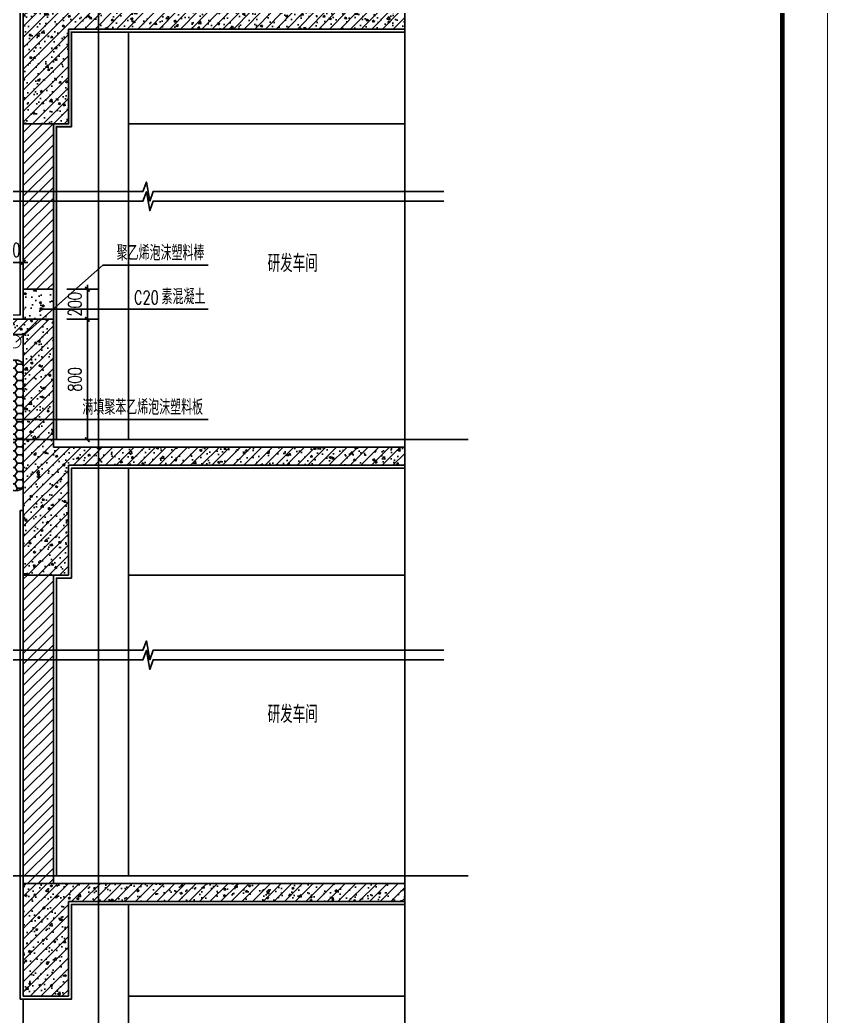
# Model space of a CAD drawing. Extents: x 1738711 to 2346805, y 1189731 to 2516152.
# Drawn here: x 1945927 to 1951297, y 1222963 to 1229585 of the extents above; entities that cross this region are included whole.
import ezdxf
from ezdxf.enums import TextEntityAlignment as Align

# ---------------------------------------------------------------- set-up
doc = ezdxf.new("R2010")
doc.units = 0
doc.header["$LTSCALE"] = 1000
doc.header["$MEASUREMENT"] = 0
doc.linetypes.add('S & C -P1$0$DASHED', pattern=[0.75, 0.5, -0.25])
for name, color, linetype in [('AR-TEXT', 7, 'Continuous'), ('DIM_LEAD', 3, 'Continuous'), ('DIM_SYMB', 3, 'Continuous'), ('DOTE', 1, 'Continuous'), ('PUB_DIM', 3, 'Continuous'), ('PUB_HATCH', 8, 'Continuous'), ('PUB_TEXT', 7, 'Continuous'), ('TK', 4, 'Continuous'), ('WALL', 40, 'Continuous'), ('切线', 35, 'Continuous'), ('看线', 8, 'Continuous')]:
    doc.layers.add(name, color=color, linetype=linetype)
doc.layers.add('可见细线', color=142, linetype='Continuous', lineweight=9)
doc.styles.add('_TCH_DIM', font='SIMPLEX', dxfattribs={"bigfont": 'GBCBIG'})
doc.styles.add('_TCH_DIM_T3', font='SIMPLEX', dxfattribs={"width": 0.705882, "bigfont": 'GBCBIG'})
doc.styles.get("Standard").update_dxf_attribs({"font": 'gbenor.shx', "bigfont": 'gbcbig.shx'})
doc.styles.add('宋体', font='SIMSUN.TTF', dxfattribs={"width": 0.75})
doc.dimstyles.new('_TCH_ARCH&&30', dxfattribs={"dimtxt": 89.25, "dimasz": 30, "dimexe": 75, "dimexo": 90, "dimgap": 37.875, "dimtad": 1, "dimdec": 0, "dimzin": 0, "dimdsep": 46, "dimtxsty": '_TCH_DIM_T3', "dimblk": 'ARCHTICK', "dimcen": 0.09, "dimclrt": 7, "dimazin": 2, "dimtfac": 1, "dimtdec": 0, "dimtix": 1, "dimtmove": 2, "dimatfit": 3, "dimfxl": 20, "dimtolj": 1, "dimtzin": 0, "dimarcsym": 0})
pattern_1 = [(45, (0, 35.9), (-35.3553532, 35.3553532), [])]

# ---------------------------------------------------------------- blocks, each defined once
blk = doc.blocks.new('hjashrtahreahe')
at = {"layer": 'TK', "color": 7, "const_width": 25}
blk.add_lwpolyline([(0, 59400), (84100, 59400), (84100, 0), (0, 0)], close=True, dxfattribs=at)
at = {"layer": 'TK', "color": 3, "const_width": 100}
blk.add_lwpolyline([(2500, 1000), (2500, 58400), (83100, 58400), (83100, 1000)], close=True, dxfattribs=at)
at = {"layer": 'TK', "style": '宋体', "width": 0.75}
for tag, height, p in [('项目负责人', 350, (6003, 57089)), ('专业负责人', 350, (6003, 56224)), ('设计人', 350, (6003, 55419)), ('版号1', 250, (77304, 22193)), ('时间1', 250, (82405, 22193)), ('版号2', 250, (77304, 21593)), ('时间2', 250, (82405, 21593)), ('版号3', 250, (77304, 20993)), ('时间3', 250, (82405, 20993)), ('建筑会签', 0.0001, (78978, 2403)), ('电气会签', 0.0001, (82128, 2403)), ('结构会签', 0.0001, (78978, 1803)), ('暖通会签', 0.0001, (82128, 1803)), ('给排水会签', 0.0001, (78978, 1250)), ('智能化会签', 0.0001, (82128, 1250))]:
    blk.add_attdef(tag, text='', height=height, dxfattribs=at).set_placement(p, align=Align.CENTER)
for tag, p in [('合作设计单位', (80816, 48986)), ('版号说明1', (79854, 22318)), ('版号说明2', (79854, 21718)), ('版号说明3', (79854, 21118)), ('浙江绿储科技有限公司', (80545, 16036)), ('百兆瓦级集中式熔盐储能关键', (80545, 14953)), ('设备研发及制造基地项目', (80545, 14603)), ('1#研发楼', (80545, 13636)), ('图名', (80545, 12436)), ('工程编号', (78978, 11461)), ('子项编号', (82128, 11461)), ('建筑', (78978, 10711)), ('图号', (82128, 10711)), ('施工图', (78978, 9961)), ('2023.03', (82128, 9961)), ('审定', (79353, 8461)), ('审核', (79353, 7711)), ('工程负责', (79353, 6961)), ('专业负责', (79353, 6211)), ('设计', (79353, 5461)), ('制图', (79353, 4711)), ('校对', (79353, 3961))]:
    blk.add_attdef(tag, text='', height=250, dxfattribs=at).set_placement(p, align=Align.MIDDLE_CENTER)
blk = doc.blocks.new('_ArchTick')
at = {"color": 0, "linetype": 'ByBlock', "const_width": 0.4}
blk.add_lwpolyline([(-0.5, -0.5), (0.5, 0.5)], dxfattribs=at)
blk = doc.blocks.new('*D270')
at = {"layer": 'Defpoints', "color": 0, "transparency": 16777216}
for p in [(1945949.3, 1227972.9), (1945749.3, 1227734.6), (1945949.3, 1227734.6)]:
    blk.add_point(p, dxfattribs=at)
at = {"layer": 'PUB_DIM', "color": 0, "lineweight": -2, "transparency": 16777216}
for p, q in [((1945749.3, 1227824.6), (1945749.3, 1228047.9)), ((1945949.3, 1227824.6), (1945949.3, 1228047.9)), ((1945749.3, 1227972.9), (1945719.3, 1227972.9)), ((1945749.3, 1227972.9), (1945949.3, 1227972.9)), ((1945949.3, 1227972.9), (1945979.3, 1227972.9))]:
    blk.add_line(p, q, dxfattribs=at)
at = {"layer": 'PUB_DIM', "color": 0, "lineweight": -2, "transparency": 16777216, "xscale": 30, "yscale": 30, "zscale": 30}
blk.add_blockref('_ArchTick', (1945749.3, 1227972.9), dxfattribs=at)
at = {"layer": 'PUB_DIM', "color": 0, "lineweight": -2, "transparency": 16777216, "xscale": 30, "yscale": 30, "zscale": 30, "rotation": 180}
blk.add_blockref('_ArchTick', (1945949.3, 1227972.9), dxfattribs=at)
at = {"layer": 'PUB_DIM', "color": 7, "transparency": 16777216, "insert": (1945849.3, 1228055.4), "char_height": 89.25, "attachment_point": 5, "style": '_TCH_DIM_T3'}
blk.add_mtext('\\A1;200', dxfattribs=at)
blk = doc.blocks.new('*D271')
at = {"layer": 'Defpoints', "color": 0, "transparency": 16777216}
for p in [(1946149.3, 1227594.4), (1946374.7, 1227594.4), (1946149.3, 1226794.4)]:
    blk.add_point(p, dxfattribs=at)
at = {"layer": 'PUB_DIM', "color": 0, "lineweight": -2, "transparency": 16777216}
for p, q in [((1946239.3, 1227594.4), (1946449.7, 1227594.4)), ((1946374.7, 1226794.4), (1946374.7, 1227594.4)), ((1946239.3, 1226794.4), (1946449.7, 1226794.4))]:
    blk.add_line(p, q, dxfattribs=at)
at = {"layer": 'PUB_DIM', "color": 0, "lineweight": -2, "transparency": 16777216, "xscale": 30, "yscale": 30, "zscale": 30}
for p, rotation in [((1946374.7, 1227594.4), 90), ((1946374.7, 1226794.4), 270)]:
    blk.add_blockref('_ArchTick', p, dxfattribs=dict(at, rotation=rotation))
at = {"layer": 'PUB_DIM', "color": 7, "transparency": 16777216, "insert": (1946292.2, 1227194.4), "char_height": 89.25, "attachment_point": 5, "rotation": 90, "style": '_TCH_DIM_T3'}
blk.add_mtext('\\A1;800', dxfattribs=at)
blk = doc.blocks.new('*D272')
at = {"layer": 'Defpoints', "color": 0, "transparency": 16777216}
for p in [(1946149.3, 1227794.4), (1946374.7, 1227794.4), (1946149.3, 1227594.4)]:
    blk.add_point(p, dxfattribs=at)
at = {"layer": 'PUB_DIM', "color": 0, "lineweight": -2, "transparency": 16777216}
for p, q in [((1946239.3, 1227794.4), (1946449.7, 1227794.4)), ((1946374.7, 1227794.4), (1946374.7, 1227824.4)), ((1946374.7, 1227594.4), (1946374.7, 1227794.4)), ((1946239.3, 1227594.4), (1946449.7, 1227594.4)), ((1946374.7, 1227594.4), (1946374.7, 1227564.4))]:
    blk.add_line(p, q, dxfattribs=at)
at = {"layer": 'PUB_DIM', "color": 0, "lineweight": -2, "transparency": 16777216, "xscale": 30, "yscale": 30, "zscale": 30}
for p, rotation in [((1946374.7, 1227794.4), 270), ((1946374.7, 1227594.4), 90)]:
    blk.add_blockref('_ArchTick', p, dxfattribs=dict(at, rotation=rotation))
at = {"layer": 'PUB_DIM', "color": 7, "transparency": 16777216, "insert": (1946292.2, 1227694.4), "char_height": 89.25, "attachment_point": 5, "rotation": 90, "style": '_TCH_DIM_T3'}
blk.add_mtext('\\A1;200', dxfattribs=at)

msp = doc.modelspace()

# ---------------------------------------------------------------- hatches: boundary and pattern name
at = {"layer": 'PUB_HATCH'}
h = msp.add_hatch(dxfattribs=at)
h.set_pattern_fill('钢筋混凝土', color=256, scale=20, style=0)
h.set_pattern_definition([(45, (-306690.4, -157741.136), (-35.3553391, 35.3553391), []), (50, (-306690.4, -157741.14), (143.4520365, -12.550427), [15, -165]), (355, (-306690.4, -157741.14), (-27.750267, 150.438427), [12, -132]), (100.4514, (-306678.45, -157742.18), (115.701876, 137.8879084), [12.748038, -140.228422]), (46.1842, (-306690.4, -157701.14), (213.44821, -33.103803), [22.5, -247.5]), (96.6356, (-306672.61, -157703.9), (186.932541, 194.823574), [19.122058, -210.3426]), (351.1842, (-306690.4, -157701.14), (186.932389, 194.82372), [18, -198]), (21, (-306670.4, -157711.14), (119.3814104, -80.523778), [15, -165]), (326, (-306670.4, -157711.14), (48.663066, 145.030009), [12, -132]), (71.4514, (-306660.45, -157717.85), (168.044526, 64.506099), [12.748038, -140.228422]), (37.5, (-306690.4, -157741.136), (2.4319711, 66.5787708), [0, -130.4, 0, -134, 0, -132.5]), (7.5, (-306690.4, -157741.14), (52.6139075, 78.8823424), [0, -76.4, 0, -127.4, 0, -50.5]), (327.5, (-306735, -157741.136), (106.7644872, -4.5109743), [0, -50, 0, -156, 0, -207]), (317.5, (-306755, -157741.14), (116.637234, 20.0209965), [0, -65, 0, -103.6, 0, -147])])
h.paths.add_polyline_path([(1948483.7, 1229524.4), (1946249.3, 1229524.4), (1946249.3, 1228894.4), (1945949.3, 1228894.4), (1945949.3, 1229644.4), (1948483.7, 1229644.4)])
h = msp.add_hatch(dxfattribs=at)
h.set_pattern_fill('碎沙', color=256, scale=10, style=0)
h.set_pattern_definition([(37.5, (0, 0), (-0.80001565, 24.47066187), [0, -19.304, 0, -21.59, 0, -20.6375]), (7.5, (0, 0), (22.47616416, 35.84125503), [0, -10.414, 0, -17.399, 0, -6.6675]), (327.5, (-15.62, 0), (39.54961851, 0.07185923), [0, -6.35, 0, -22.86, 0, -29.845]), (317.5, (-15.62, 0), (38.1778226, 11.14646616), [0, -3.175, 0, -14.986, 0, -17.145])])
h.paths.add_polyline_path([(1946169.3, 1226794.4), (1946169.3, 1228874.4), (1946269.3, 1228874.4), (1946269.3, 1229524.4), (1946249.3, 1229524.4), (1946249.3, 1228894.4), (1946149.3, 1228894.4), (1946149.3, 1226794.4)])
h = msp.add_hatch(dxfattribs=at)
h.set_pattern_fill('普通砖', color=256, scale=20, style=0)
h.set_pattern_definition(pattern_1)
h.paths.add_polyline_path([(1945949.3, 1227794.4), (1946149.3, 1227794.4), (1946149.3, 1228894.4), (1945949.3, 1228894.4)])
h = msp.add_hatch(dxfattribs=at)
h.set_pattern_fill('混凝土', color=256, scale=20, style=0)
h.set_pattern_definition([(50, (0, 0), (143.4520365, -12.550427), [15, -165]), (355, (0, 0), (-27.750267, 150.438427), [12, -132]), (100.4514, (11.95, -1.05), (115.701876, 137.887908), [12.748038, -140.228422]), (46.1842, (0, 40), (213.44821, -33.103803), [22.5, -247.5]), (96.6356, (17.79, 37.24), (186.932541, 194.823574), [19.122058, -210.3426]), (351.1842, (0, 40), (186.93239, 194.82372), [18, -198]), (21, (20, 30), (119.3814104, -80.523778), [15, -165]), (326, (20, 30), (48.663066, 145.030009), [12, -132]), (71.4514, (29.95, 23.29), (168.044526, 64.506099), [12.748038, -140.228422]), (37.5, (0, 0), (2.4319711, 66.5787708), [0, -130.4, 0, -134, 0, -132.5]), (7.5, (0, 0), (52.6139075, 78.8823424), [0, -76.4, 0, -127.4, 0, -50.5]), (327.5, (-44.6, 0), (106.7644872, -4.5109743), [0, -50, 0, -156, 0, -207]), (317.5, (-64.6, 0), (116.637234, 20.0209965), [0, -65, 0, -103.6, 0, -147])])
h.paths.add_polyline_path([(1946149.3, 1227794.4), (1945949.3, 1227794.4), (1945949.3, 1227594.4), (1946149.3, 1227594.4)])
h = msp.add_hatch(dxfattribs=at)
h.set_pattern_fill('钢筋混凝土', color=256, scale=20, style=0)
h.set_pattern_definition([(45, (-306690.4, -151941.136), (-35.3553391, 35.3553391), []), (50, (-306690.4, -151941.14), (143.4520365, -12.550427), [15, -165]), (355, (-306690.4, -151941.14), (-27.750267, 150.438427), [12, -132]), (100.4514, (-306678.45, -151942.18), (115.701876, 137.8879084), [12.748038, -140.228422]), (46.1842, (-306690.4, -151901.14), (213.44821, -33.103803), [22.5, -247.5]), (96.6356, (-306672.61, -151903.9), (186.932541, 194.823574), [19.122058, -210.3426]), (351.1842, (-306690.4, -151901.14), (186.932389, 194.82372), [18, -198]), (21, (-306670.4, -151911.14), (119.3814104, -80.523778), [15, -165]), (326, (-306670.4, -151911.14), (48.663066, 145.030009), [12, -132]), (71.4514, (-306660.45, -151917.85), (168.044526, 64.506099), [12.748038, -140.228422]), (37.5, (-306690.4, -151941.136), (2.4319711, 66.5787708), [0, -130.4, 0, -134, 0, -132.5]), (7.5, (-306690.4, -151941.14), (52.6139075, 78.8823424), [0, -76.4, 0, -127.4, 0, -50.5]), (327.5, (-306735, -151941.136), (106.7644872, -4.5109743), [0, -50, 0, -156, 0, -207]), (317.5, (-306755, -151941.14), (116.637234, 20.0209965), [0, -65, 0, -103.6, 0, -147])])
h.paths.add_polyline_path([(1948483.7, 1226624.4), (1946249.3, 1226624.4), (1946249.3, 1225894.4), (1945949.3, 1225894.4), (1945949.3, 1227494.4), (1945749.3, 1227494.4), (1945749.3, 1227594.4), (1946149.3, 1227594.4), (1946149.3, 1226744.4), (1948483.7, 1226744.4)])
h = msp.add_hatch(dxfattribs=at)
h.set_pattern_fill('HONEY', color=256, scale=20, style=0)
h.set_pattern_definition([(0, (0, 0), (47.625, 27.4963), [31.75, -63.5]), (120, (0, 0), (-47.6249943, 27.49630986), [31.75, -63.5]), (60, (0, 0), (5.7e-06, 54.99260986), [-63.5, 31.75])])
h.paths.add_polyline_path([(1945949.3, 1227300.2, 0.463263), (1945849.3, 1227300.2), (1945849.3, 1226794.4), (1945949.3, 1226794.4)])
h.paths.add_polyline_path([(1945949.3, 1226794.4), (1945849.3, 1226794.4), (1945849.3, 1226478.2, 0.463263), (1945949.3, 1226478.2)])
h = msp.add_hatch(dxfattribs=at)
h.set_pattern_fill('普通砖', color=256, scale=20, style=0)
h.set_pattern_definition(pattern_1)
h.paths.add_polyline_path([(1946149.3, 1225894.4), (1945949.3, 1225894.4), (1945949.3, 1223844.4), (1946149.3, 1223844.4)])
h = msp.add_hatch(dxfattribs=at)
h.set_pattern_fill('钢筋混凝土', color=256, scale=20, style=0)
h.set_pattern_definition([(45, (1947138.01, 1223814.127), (-35.3553, 35.3553), []), (50, (1947138.01, 1223814.13), (143.452, -12.55), [15, -165]), (355, (1947138.01, 1223814.13), (-27.75, 150.438), [12, -132]), (100.451, (1947149.96, 1223813.08), (115.702, 137.888), [12.748, -140.228]), (46.184, (1947138, 1223854.13), (213.448, -33.104), [22.5, -247.5]), (96.636, (1947155.8, 1223851.37), (186.933, 194.824), [19.122, -210.343]), (351.184, (1947138, 1223854.13), (186.932, 194.824), [18, -198]), (21, (1947158.01, 1223844.13), (119.381, -80.524), [15, -165]), (326, (1947158.01, 1223844.13), (48.663, 145.03), [12, -132]), (71.451, (1947167.96, 1223837.42), (168.045, 64.506), [12.748, -140.228]), (37.5, (1947138.01, 1223814.127), (2.432, 66.5788), [0, -130.4, 0, -134, 0, -132.5]), (7.5, (1947138.01, 1223814.13), (52.614, 78.8823), [0, -76.4, 0, -127.4, 0, -50.5]), (327.5, (1947093.41, 1223814.127), (106.7645, -4.511), [0, -50, 0, -156, 0, -207]), (317.5, (1947073.41, 1223814.13), (116.637, 20.021), [0, -65, 0, -103.6, 0, -147])])
h.paths.add_polyline_path([(1948483.7, 1223844.4), (1946449.3, 1223844.4), (1946449.3, 1223724.4), (1948483.7, 1223724.4)])
h.paths.add_polyline_path([(1946449.3, 1223844.4), (1945949.3, 1223844.4), (1945949.3, 1223094.4), (1946249.3, 1223094.4), (1946249.3, 1223724.4), (1946449.3, 1223724.4)])

# ---------------------------------------------------------------- linework, layer by layer
at = {"layer": 'DIM_LEAD'}
for p, q in [((1945899.1, 1227442.2), (1946478.5, 1227954.1)), ((1946478.5, 1227954.1), (1947178.5, 1227954.1)), ((1946067.6, 1227663), (1946478.5, 1227663)), ((1946478.5, 1227663), (1947178.5, 1227663)), ((1945899.1, 1226928), (1946478.5, 1226928)), ((1946478.5, 1226928), (1947178.5, 1226928))]:
    msp.add_line(p, q, dxfattribs=at)
at = {"layer": 'DIM_LEAD', "const_width": 12}
msp.add_lwpolyline([(1946061.6, 1227663, 1), (1946073.6, 1227663, 1)], format="xyb", close=True, dxfattribs=at)
at = {"layer": 'DIM_SYMB'}
for points in [[(1948483.7, 1221004.5), (1948483.7, 1230807.9), (1948420.7, 1230830.8), (1948546.7, 1230853), (1948483.7, 1230875.4), (1948483.7, 1240678.8)], [(1944811.8, 1228443.7), (1946744.2, 1228443.7), (1946767.1, 1228506.7), (1946789.3, 1228380.7), (1946811.7, 1228443.7), (1948744, 1228443.7)], [(1944811.8, 1228379.8), (1946744.2, 1228379.8), (1946767.1, 1228442.8), (1946789.3, 1228316.8), (1946811.7, 1228379.8), (1948744, 1228379.8)], [(1944811.8, 1225394), (1946744.2, 1225394), (1946767.1, 1225457), (1946789.3, 1225331), (1946811.7, 1225394), (1948744, 1225394)], [(1944811.8, 1225330.1), (1946744.2, 1225330.1), (1946767.1, 1225393.1), (1946789.3, 1225267.1), (1946811.7, 1225330.1), (1948744, 1225330.1)]]:
    msp.add_lwpolyline(points, dxfattribs=at)
at = {"layer": 'DOTE'}
for p, q in [((1946449.3, 1240716.7), (1946449.3, 1221032.3)), ((1942910.2, 1226794.4), (1948904.6, 1226794.4)), ((1942910.2, 1223894.4), (1948904.6, 1223894.4))]:
    msp.add_line(p, q, dxfattribs=at)
at = {"layer": 'WALL'}
for p, q in [((1945949.3, 1227594.4), (1945949.3, 1240394.4)), ((1946249.3, 1229524.4), (1946249.3, 1228894.4)), ((1946249.3, 1229524.4), (1948483.7, 1229524.4)), ((1945949.3, 1228894.4), (1946249.3, 1228894.4)), ((1946149.3, 1226744.4), (1946149.3, 1228894.4)), ((1945949.3, 1227794.4), (1946149.3, 1227794.4)), ((1945749.3, 1227594.4), (1946149.3, 1227594.4)), ((1945749.3, 1227494.4), (1945949.3, 1227494.4)), ((1945949.3, 1223844.4), (1945949.3, 1227494.4)), ((1948483.7, 1226744.4), (1946149.3, 1226744.4)), ((1948483.7, 1226624.4), (1946249.3, 1226624.4)), ((1946249.3, 1226624.4), (1946249.3, 1225894.4)), ((1945949.3, 1225894.4), (1946249.3, 1225894.4)), ((1946149.3, 1223844.4), (1946149.3, 1225894.4)), ((1945949.3, 1223844.4), (1945949.3, 1223094.4)), ((1948483.7, 1223844.4), (1945949.3, 1223844.4)), ((1946249.3, 1223724.4), (1946249.3, 1223094.4)), ((1948483.7, 1223724.4), (1946249.3, 1223724.4)), ((1945949.3, 1223094.4), (1946249.3, 1223094.4))]:
    msp.add_line(p, q, dxfattribs=at)
at = {"layer": '切线'}
for p, q in [((1948483.7, 1226794.4), (1946149.3, 1226794.4)), ((1945929.3, 1226324.4), (1945949.3, 1226324.4)), ((1948483.7, 1223894.4), (1946149.3, 1223894.4))]:
    msp.add_line(p, q, dxfattribs=at)
for points in [[(1945729.3, 1227471.1), (1945729.3, 1227614.4), (1945929.3, 1227623.5), (1945929.3, 1240414.4), (1946169.3, 1240414.4), (1946169.3, 1239014.4), (1946249.3, 1239014.4), (1946249.3, 1238894.4), (1946199.3, 1238894.4)], [(1946169.3, 1226794.4), (1946169.3, 1228874.4), (1946269.3, 1228874.4), (1946269.3, 1229504.4), (1948483.7, 1229504.4)], [(1946169.3, 1223894.4), (1946169.3, 1225874.4), (1946269.3, 1225874.4), (1946269.3, 1226604.4), (1948483.7, 1226604.4)], [(1945929.3, 1223074.4), (1945929.3, 1226324.4)], [(1945929.3, 1223074.4), (1946269.3, 1223074.4), (1946269.3, 1223704.4), (1948483.7, 1223704.4)]]:
    msp.add_lwpolyline(points, dxfattribs=at)
for centre, start, end in [((1945899.3, 1227257.8), 40.28689, 139.71311), ((1945899.3, 1226520.6), 220.28689, 319.71311)]:
    msp.add_arc(centre, 65.6, start, end, dxfattribs=at)
at = {"layer": '可见细线', "color": 6, "linetype": 'S & C -P1$0$DASHED', "ltscale": 3, "const_width": 6}
msp.add_lwpolyline([(1945749.3, 1227488.9), (1945887.8, 1227488.9, -1.080648), (1945887.8, 1227404.1), (1945735.7, 1227404.1, 0.402637), (1945705.8, 1227375.3, 0.402637)], format="xyb", dxfattribs=at)
at = {"layer": '看线'}
for p, q in [((1946649.3, 1229504.4), (1946649.3, 1226794.4)), ((1948483.7, 1228894.4), (1946649.3, 1228894.4)), ((1946649.3, 1226604.4), (1946649.3, 1223894.4)), ((1948483.7, 1225894.4), (1946649.3, 1225894.4)), ((1946649.3, 1223704.4), (1946649.3, 1221894.4)), ((1945949.3, 1223074.4), (1945949.3, 1221894.4)), ((1948483.7, 1223094.4), (1946649.3, 1223094.4))]:
    msp.add_line(p, q, dxfattribs=at)

# ---------------------------------------------------------------- block references
at = {"xscale": 0.3, "yscale": 0.3, "zscale": 0.3, "rotation": 270}
msp.add_blockref('hjashrtahreahe', (1933473.1, 1243631.6), dxfattribs=at)

# ---------------------------------------------------------------- texts
at = {"layer": 'AR-TEXT'}
for p in [(1947572.6, 1227909), (1947572.6, 1224911.7)]:
    msp.add_text('研发车间', height=115.74, dxfattribs=at).set_placement(p)
at = {"layer": 'PUB_TEXT', "color": 7, "style": '_TCH_DIM'}
for s, height, p in [('聚乙烯泡沫塑料棒', 101.28, (1946569.5, 1227985.6)), ('素混凝土', 101.28, (1946867.7, 1227694.5)), ('满填聚苯乙烯泡沫塑料板', 101.277, (1946341.6, 1226959.5))]:
    msp.add_text(s, height=height, dxfattribs=at).set_placement(p)
at = {"layer": 'PUB_TEXT', "color": 7, "style": '_TCH_DIM', "width": 0.705882}
msp.add_text('C20', height=89.25, dxfattribs=at).set_placement((1946684.7, 1227694.5))

# ---------------------------------------------------------------- dimensions: what is measured, and where the dimension line sits
at = {"layer": 'PUB_DIM'}
for p1, p2, distance, picture, middle in [((1945749.3, 1227734.6), (1945949.3, 1227734.6), 238.3, '*D270', (1945849.3, 1228055.4)), ((1946149.3, 1227594.4), (1946149.3, 1227794.4), -225.3, '*D272', (1946292.2, 1227694.4)), ((1946149.3, 1226794.4), (1946149.3, 1227594.4), -225.3, '*D271', (1946292.2, 1227194.4))]:
    dim = msp.add_aligned_dim(p1=p1, p2=p2, distance=distance, dimstyle='_TCH_ARCH&&30', dxfattribs=at)
    dim.commit()
    dim.dimension.update_dxf_attribs({"geometry": picture, "text_midpoint": middle})

doc.saveas('drawing.dxf')
